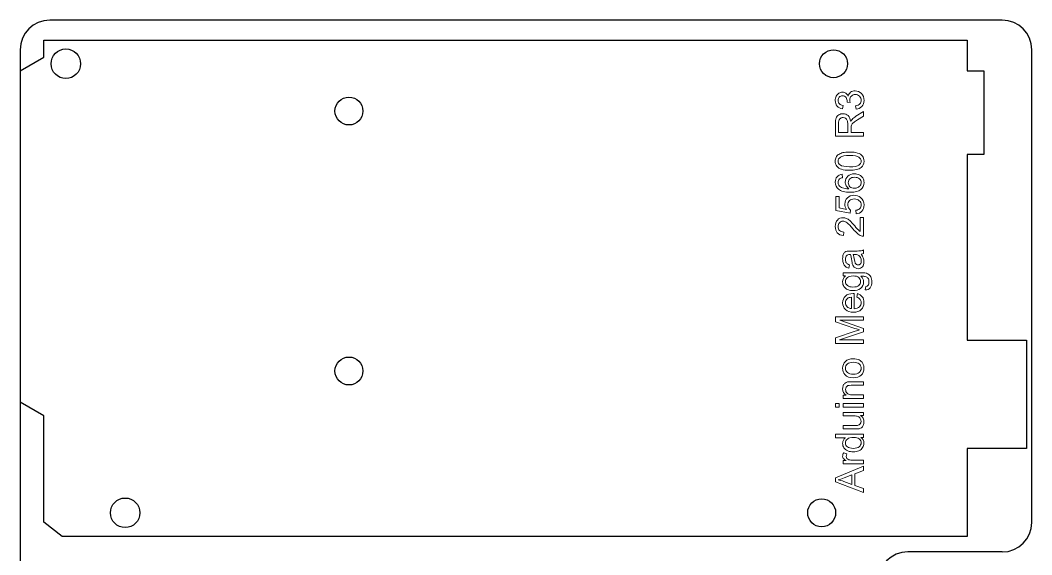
# Model space of a CAD drawing. Header units: inches. Extents: x -12.52 to -8.24, y 3.21 to 7.71.
# Drawn here: x -12.517 to -8.238, y 5.446 to 7.708 of the extents above; entities that cross this region are included whole.
import ezdxf

# ---------------------------------------------------------------- set-up
doc = ezdxf.new("R2010")
doc.units = ezdxf.units.IN
doc.header["$MEASUREMENT"] = 0
doc.layers.add('Layer 1', color=7, linetype='Continuous')

msp = doc.modelspace()

# ---------------------------------------------------------------- linework, layer by layer
at = {"color": 1}
for centre in [(-9.0763, 7.5237), (-11.1263, 7.3237), (-11.1263, 6.2237), (-9.1263, 5.6237)]:
    msp.add_circle(centre, 0.0591, dxfattribs=at)
for centre, start, end in [((-12.3918, 7.5829), 90, 180), ((-8.3625, 7.5829), 360, 90), ((-8.3625, 5.5829), 270, 0), ((-8.762, 5.3329), 90, 180)]:
    msp.add_arc(centre, 0.125, start, end, dxfattribs=at)
at = {"layer": 'Layer 1', "color": 1, "lineweight": 25}
for points in [[(-8.3625, 7.7079), (-9.0552, 7.7079), (-12.3918, 7.7079), (-12.3918, 7.7079)], [(-12.5168, 7.5829), (-12.5168, 7.5829), (-12.5168, 3.3329), (-12.5168, 3.3329)], [(-8.2375, 5.5829), (-8.2375, 5.9767), (-8.2375, 7.189), (-8.2375, 7.5829)], [(-8.3625, 5.4579), (-8.4775, 5.4579), (-8.6471, 5.4579), (-8.762, 5.4579)]]:
    msp.add_open_spline(points, degree=3, dxfattribs=at)
at = {"layer": 'Layer 1', "color": 5, "lineweight": 25}
for points in [[(-12.4169, 7.5515), (-12.4169, 7.5515), (-12.4169, 7.6237), (-12.4169, 7.6237)], [(-12.4169, 7.6237), (-12.4169, 7.6237), (-8.5103, 7.6237), (-8.5103, 7.6237)], [(-8.5103, 7.6237), (-8.5103, 7.6237), (-8.5103, 7.4937), (-8.5103, 7.4937)], [(-12.5168, 7.4932), (-12.5168, 7.4932), (-12.4169, 7.5515), (-12.4169, 7.5515)], [(-8.5103, 7.4937), (-8.5103, 7.4937), (-8.4403, 7.4937), (-8.4403, 7.4937)], [(-8.4403, 7.4937), (-8.4403, 7.4937), (-8.4403, 7.1397), (-8.4403, 7.1397)], [(-8.4403, 7.1397), (-8.4403, 7.1397), (-8.5103, 7.1397), (-8.5103, 7.1397)], [(-8.5103, 7.1397), (-8.5103, 7.1397), (-8.5103, 6.3547), (-8.5103, 6.3547)], [(-8.5103, 6.3547), (-8.5103, 6.3547), (-8.2603, 6.3547), (-8.2603, 6.3547)], [(-8.2603, 6.3547), (-8.2603, 6.3547), (-8.2603, 5.8957), (-8.2603, 5.8957)], [(-12.4169, 6.0337), (-12.4169, 6.0337), (-12.5169, 6.092), (-12.5169, 6.092)], [(-12.4169, 5.5837), (-12.4169, 5.5837), (-12.4169, 6.0337), (-12.4169, 6.0337)], [(-8.2603, 5.8957), (-8.2603, 5.8957), (-8.5103, 5.8957), (-8.5103, 5.8957)], [(-8.5103, 5.8957), (-8.5103, 5.8957), (-8.5103, 5.5237), (-8.5103, 5.5237)], [(-12.34, 5.5237), (-12.34, 5.5237), (-12.4169, 5.5837), (-12.4169, 5.5837)], [(-8.5103, 5.5237), (-8.5103, 5.5237), (-12.34, 5.5237), (-12.34, 5.5237)]]:
    msp.add_open_spline(points, degree=3, dxfattribs=at)
at = {"layer": 'Layer 1', "color": 1, "lineweight": 25}
for points in [[(-12.2614, 7.5237), (-12.2614, 7.5582), (-12.2893, 7.5862), (-12.3239, 7.5862), (-12.3239, 7.5862), (-12.3584, 7.5862), (-12.3864, 7.5582), (-12.3864, 7.5237), (-12.3864, 7.5237), (-12.3864, 7.4892), (-12.3584, 7.4612), (-12.3239, 7.4612), (-12.3239, 7.4612), (-12.2893, 7.4612), (-12.2614, 7.4892), (-12.2614, 7.5237)], [(-12.0104, 5.6237), (-12.0104, 5.6582), (-12.0384, 5.6862), (-12.0729, 5.6862), (-12.0729, 5.6862), (-12.1074, 5.6862), (-12.1354, 5.6582), (-12.1354, 5.6237), (-12.1354, 5.6237), (-12.1354, 5.5892), (-12.1074, 5.5612), (-12.0729, 5.5612), (-12.0729, 5.5612), (-12.0384, 5.5612), (-12.0104, 5.5892), (-12.0104, 5.6237)]]:
    msp.add_open_spline(points, degree=3, knots=[0, 0, 0, 0, 0.2, 0.2, 0.2, 0.2, 0.4, 0.4, 0.4, 0.4, 0.6, 0.6, 0.6, 0.6, 1, 1, 1, 1], dxfattribs=at)
at = {"layer": 'Layer 1', "color": 5, "lineweight": 18}
for points, knots in [([(-8.9807, 7.3312), (-8.9807, 7.3312), (-8.9827, 7.3457), (-8.9827, 7.3457), (-8.9827, 7.3457), (-8.9744, 7.3474), (-8.9684, 7.3503), (-8.9647, 7.3543), (-8.9647, 7.3543), (-8.9611, 7.3583), (-8.9592, 7.3632), (-8.9592, 7.369), (-8.9592, 7.369), (-8.9592, 7.3759), (-8.9616, 7.3817), (-8.9664, 7.3864), (-8.9664, 7.3864), (-8.9712, 7.3911), (-8.9771, 7.3935), (-8.9841, 7.3935), (-8.9841, 7.3935), (-8.9909, 7.3935), (-8.9964, 7.3913), (-9.0008, 7.3869), (-9.0008, 7.3869), (-9.0052, 7.3825), (-9.0073, 7.377), (-9.0073, 7.3702), (-9.0073, 7.3702), (-9.0073, 7.3675), (-9.0068, 7.364), (-9.0057, 7.3599), (-9.0057, 7.3599), (-9.0057, 7.3599), (-9.0186, 7.3616), (-9.0186, 7.3616), (-9.0186, 7.3616), (-9.0185, 7.3625), (-9.0184, 7.3633), (-9.0184, 7.3639), (-9.0184, 7.3639), (-9.0184, 7.3701), (-9.02, 7.3757), (-9.0233, 7.3807), (-9.0233, 7.3807), (-9.0265, 7.3856), (-9.0316, 7.3881), (-9.0383, 7.3881), (-9.0383, 7.3881), (-9.0437, 7.3881), (-9.0482, 7.3863), (-9.0517, 7.3827), (-9.0517, 7.3827), (-9.0552, 7.3791), (-9.057, 7.3744), (-9.057, 7.3687), (-9.057, 7.3687), (-9.057, 7.363), (-9.0552, 7.3583), (-9.0516, 7.3545), (-9.0516, 7.3545), (-9.048, 7.3507), (-9.0427, 7.3483), (-9.0355, 7.3472), (-9.0355, 7.3472), (-9.0355, 7.3472), (-9.0381, 7.3326), (-9.0381, 7.3326), (-9.0381, 7.3326), (-9.0479, 7.3344), (-9.0555, 7.3385), (-9.0609, 7.3448), (-9.0609, 7.3448), (-9.0663, 7.3511), (-9.069, 7.359), (-9.069, 7.3684), (-9.069, 7.3684), (-9.069, 7.3748), (-9.0676, 7.3808), (-9.0648, 7.3863), (-9.0648, 7.3863), (-9.062, 7.3917), (-9.0582, 7.3959), (-9.0534, 7.3988), (-9.0534, 7.3988), (-9.0486, 7.4017), (-9.0435, 7.4031), (-9.038, 7.4031), (-9.038, 7.4031), (-9.0329, 7.4031), (-9.0282, 7.4017), (-9.0239, 7.399), (-9.0239, 7.399), (-9.0197, 7.3962), (-9.0163, 7.3921), (-9.0139, 7.3867), (-9.0139, 7.3867), (-9.0122, 7.3938), (-9.0088, 7.3992), (-9.0037, 7.4031), (-9.0037, 7.4031), (-8.9986, 7.407), (-8.9922, 7.409), (-8.9845, 7.409), (-8.9845, 7.409), (-8.9741, 7.409), (-8.9652, 7.4052), (-8.958, 7.3976), (-8.958, 7.3976), (-8.9507, 7.39), (-8.9471, 7.3805), (-8.9471, 7.3689), (-8.9471, 7.3689), (-8.9471, 7.3585), (-8.9502, 7.3498), (-8.9565, 7.343), (-8.9565, 7.343), (-8.9627, 7.3361), (-8.9708, 7.3321), (-8.9807, 7.3312)], [0, 0, 0, 0, 0.032258, 0.032258, 0.032258, 0.032258, 0.064516, 0.064516, 0.064516, 0.064516, 0.096774, 0.096774, 0.096774, 0.096774, 0.129032, 0.129032, 0.129032, 0.129032, 0.16129, 0.16129, 0.16129, 0.16129, 0.193548, 0.193548, 0.193548, 0.193548, 0.225806, 0.225806, 0.225806, 0.225806, 0.258065, 0.258065, 0.258065, 0.258065, 0.290323, 0.290323, 0.290323, 0.290323, 0.322581, 0.322581, 0.322581, 0.322581, 0.354839, 0.354839, 0.354839, 0.354839, 0.387097, 0.387097, 0.387097, 0.387097, 0.419355, 0.419355, 0.419355, 0.419355, 0.451613, 0.451613, 0.451613, 0.451613, 0.483871, 0.483871, 0.483871, 0.483871, 0.516129, 0.516129, 0.516129, 0.516129, 0.548387, 0.548387, 0.548387, 0.548387, 0.580645, 0.580645, 0.580645, 0.580645, 0.612903, 0.612903, 0.612903, 0.612903, 0.645161, 0.645161, 0.645161, 0.645161, 0.677419, 0.677419, 0.677419, 0.677419, 0.709677, 0.709677, 0.709677, 0.709677, 0.741935, 0.741935, 0.741935, 0.741935, 0.774194, 0.774194, 0.774194, 0.774194, 0.806452, 0.806452, 0.806452, 0.806452, 0.83871, 0.83871, 0.83871, 0.83871, 0.870968, 0.870968, 0.870968, 0.870968, 0.903226, 0.903226, 0.903226, 0.903226, 0.935484, 0.935484, 0.935484, 0.935484, 1, 1, 1, 1]), ([(-8.9492, 7.2174), (-8.9492, 7.2174), (-9.0685, 7.2174), (-9.0685, 7.2174), (-9.0685, 7.2174), (-9.0685, 7.2174), (-9.0685, 7.2701), (-9.0685, 7.2701), (-9.0685, 7.2701), (-9.0685, 7.2806), (-9.0675, 7.2887), (-9.0653, 7.2942), (-9.0653, 7.2942), (-9.0632, 7.2997), (-9.0594, 7.3041), (-9.054, 7.3074), (-9.054, 7.3074), (-9.0486, 7.3107), (-9.0426, 7.3124), (-9.036, 7.3124), (-9.036, 7.3124), (-9.0275, 7.3124), (-9.0204, 7.3096), (-9.0146, 7.3042), (-9.0146, 7.3042), (-9.0088, 7.2987), (-9.0051, 7.2903), (-9.0035, 7.2789), (-9.0035, 7.2789), (-9.0015, 7.2831), (-8.9995, 7.2862), (-8.9976, 7.2884), (-8.9976, 7.2884), (-8.9933, 7.293), (-8.9881, 7.2973), (-8.9817, 7.3014), (-8.9817, 7.3014), (-8.9817, 7.3014), (-8.9492, 7.3221), (-8.9492, 7.3221), (-8.9492, 7.3221), (-8.9492, 7.3221), (-8.9492, 7.3023), (-8.9492, 7.3023), (-8.9492, 7.3023), (-8.9492, 7.3023), (-8.9741, 7.2866), (-8.9741, 7.2866), (-8.9741, 7.2866), (-8.9812, 7.282), (-8.9867, 7.2782), (-8.9905, 7.2753), (-8.9905, 7.2753), (-8.9943, 7.2723), (-8.997, 7.2696), (-8.9985, 7.2673), (-8.9985, 7.2673), (-9, 7.2649), (-9.0011, 7.2625), (-9.0016, 7.2601), (-9.0016, 7.2601), (-9.002, 7.2583), (-9.0022, 7.2554), (-9.0022, 7.2513), (-9.0022, 7.2513), (-9.0022, 7.2513), (-9.0022, 7.2331), (-9.0022, 7.2331), (-9.0022, 7.2331), (-9.0022, 7.2331), (-8.9492, 7.2331), (-8.9492, 7.2331), (-8.9492, 7.2331), (-8.9492, 7.2331), (-8.9492, 7.2174), (-8.9492, 7.2174)], [0, 0, 0, 0, 0.05, 0.05, 0.05, 0.05, 0.1, 0.1, 0.1, 0.1, 0.15, 0.15, 0.15, 0.15, 0.2, 0.2, 0.2, 0.2, 0.25, 0.25, 0.25, 0.25, 0.3, 0.3, 0.3, 0.3, 0.35, 0.35, 0.35, 0.35, 0.4, 0.4, 0.4, 0.4, 0.45, 0.45, 0.45, 0.45, 0.5, 0.5, 0.5, 0.5, 0.55, 0.55, 0.55, 0.55, 0.6, 0.6, 0.6, 0.6, 0.65, 0.65, 0.65, 0.65, 0.7, 0.7, 0.7, 0.7, 0.75, 0.75, 0.75, 0.75, 0.8, 0.8, 0.8, 0.8, 0.85, 0.85, 0.85, 0.85, 0.9, 0.9, 0.9, 0.9, 1, 1, 1, 1]), ([(-9.0159, 7.2331), (-9.0159, 7.2331), (-9.0159, 7.2669), (-9.0159, 7.2669), (-9.0159, 7.2669), (-9.0159, 7.2741), (-9.0166, 7.2797), (-9.0181, 7.2838), (-9.0181, 7.2838), (-9.0196, 7.2878), (-9.022, 7.2909), (-9.0253, 7.293), (-9.0253, 7.293), (-9.0286, 7.2951), (-9.0321, 7.2962), (-9.036, 7.2962), (-9.036, 7.2962), (-9.0416, 7.2962), (-9.0463, 7.2941), (-9.0499, 7.29), (-9.0499, 7.29), (-9.0535, 7.286), (-9.0554, 7.2795), (-9.0554, 7.2707), (-9.0554, 7.2707), (-9.0554, 7.2707), (-9.0554, 7.2331), (-9.0554, 7.2331), (-9.0554, 7.2331), (-9.0554, 7.2331), (-9.0159, 7.2331), (-9.0159, 7.2331)], [0, 0, 0, 0, 0.111111, 0.111111, 0.111111, 0.111111, 0.222222, 0.222222, 0.222222, 0.222222, 0.333333, 0.333333, 0.333333, 0.333333, 0.444444, 0.444444, 0.444444, 0.444444, 0.555556, 0.555556, 0.555556, 0.555556, 0.666667, 0.666667, 0.666667, 0.666667, 0.777778, 0.777778, 0.777778, 0.777778, 1, 1, 1, 1]), ([(-9.0081, 7.0728), (-9.0222, 7.0728), (-9.0335, 7.0743), (-9.0421, 7.0772), (-9.0421, 7.0772), (-9.0507, 7.0801), (-9.0574, 7.0843), (-9.062, 7.0901), (-9.062, 7.0901), (-9.0667, 7.0957), (-9.069, 7.1029), (-9.069, 7.1116), (-9.069, 7.1116), (-9.069, 7.1179), (-9.0677, 7.1235), (-9.0652, 7.1283), (-9.0652, 7.1283), (-9.0626, 7.1331), (-9.0589, 7.1371), (-9.054, 7.1402), (-9.054, 7.1402), (-9.0492, 7.1434), (-9.0432, 7.1458), (-9.0363, 7.1476), (-9.0363, 7.1476), (-9.0293, 7.1494), (-9.0199, 7.1503), (-9.0081, 7.1503), (-9.0081, 7.1503), (-8.9941, 7.1503), (-8.9828, 7.1489), (-8.9742, 7.146), (-8.9742, 7.146), (-8.9656, 7.1431), (-8.9589, 7.1389), (-8.9542, 7.1332), (-8.9542, 7.1332), (-8.9495, 7.1275), (-8.9472, 7.1203), (-8.9472, 7.1116), (-8.9472, 7.1116), (-8.9472, 7.1001), (-8.9513, 7.0911), (-8.9596, 7.0846), (-8.9596, 7.0846), (-8.9695, 7.0767), (-8.9857, 7.0728), (-9.0081, 7.0728)], [0, 0, 0, 0, 0.076923, 0.076923, 0.076923, 0.076923, 0.153846, 0.153846, 0.153846, 0.153846, 0.230769, 0.230769, 0.230769, 0.230769, 0.307692, 0.307692, 0.307692, 0.307692, 0.384615, 0.384615, 0.384615, 0.384615, 0.461538, 0.461538, 0.461538, 0.461538, 0.538462, 0.538462, 0.538462, 0.538462, 0.615385, 0.615385, 0.615385, 0.615385, 0.692308, 0.692308, 0.692308, 0.692308, 0.769231, 0.769231, 0.769231, 0.769231, 0.846154, 0.846154, 0.846154, 0.846154, 1, 1, 1, 1]), ([(-9.0081, 7.0878), (-8.9885, 7.0878), (-8.9754, 7.0901), (-8.969, 7.0947), (-8.969, 7.0947), (-8.9625, 7.0992), (-8.9592, 7.1049), (-8.9592, 7.1116), (-8.9592, 7.1116), (-8.9592, 7.1183), (-8.9625, 7.1239), (-8.969, 7.1285), (-8.969, 7.1285), (-8.9755, 7.133), (-8.9885, 7.1353), (-9.0081, 7.1353), (-9.0081, 7.1353), (-9.0277, 7.1353), (-9.0408, 7.133), (-9.0472, 7.1285), (-9.0472, 7.1285), (-9.0537, 7.1239), (-9.0569, 7.1182), (-9.0569, 7.1114), (-9.0569, 7.1114), (-9.0569, 7.1047), (-9.0541, 7.0994), (-9.0484, 7.0954), (-9.0484, 7.0954), (-9.0411, 7.0903), (-9.0277, 7.0878), (-9.0081, 7.0878)], [0, 0, 0, 0, 0.111111, 0.111111, 0.111111, 0.111111, 0.222222, 0.222222, 0.222222, 0.222222, 0.333333, 0.333333, 0.333333, 0.333333, 0.444444, 0.444444, 0.444444, 0.444444, 0.555556, 0.555556, 0.555556, 0.555556, 0.666667, 0.666667, 0.666667, 0.666667, 0.777778, 0.777778, 0.777778, 0.777778, 1, 1, 1, 1]), ([(-9.0393, 7.0562), (-9.0393, 7.0562), (-9.0382, 7.0417), (-9.0382, 7.0417), (-9.0382, 7.0417), (-9.0439, 7.0404), (-9.0481, 7.0386), (-9.0507, 7.0362), (-9.0507, 7.0362), (-9.0549, 7.0323), (-9.057, 7.0274), (-9.057, 7.0216), (-9.057, 7.0216), (-9.057, 7.017), (-9.0557, 7.0129), (-9.0531, 7.0094), (-9.0531, 7.0094), (-9.0497, 7.0048), (-9.0448, 7.0012), (-9.0383, 6.9985), (-9.0383, 6.9985), (-9.0319, 6.9959), (-9.0227, 6.9945), (-9.0108, 6.9944), (-9.0108, 6.9944), (-9.0161, 6.9979), (-9.0201, 7.0022), (-9.0227, 7.0073), (-9.0227, 7.0073), (-9.0253, 7.0124), (-9.0266, 7.0177), (-9.0266, 7.0232), (-9.0266, 7.0232), (-9.0266, 7.033), (-9.023, 7.0412), (-9.0158, 7.0481), (-9.0158, 7.0481), (-9.0087, 7.0549), (-8.9994, 7.0583), (-8.988, 7.0583), (-8.988, 7.0583), (-8.9805, 7.0583), (-8.9735, 7.0567), (-8.9671, 7.0535), (-8.9671, 7.0535), (-8.9607, 7.0503), (-8.9558, 7.0459), (-8.9523, 7.0403), (-8.9523, 7.0403), (-8.9489, 7.0346), (-8.9472, 7.0283), (-8.9472, 7.0211), (-8.9472, 7.0211), (-8.9472, 7.009), (-8.9517, 6.9991), (-8.9607, 6.9914), (-8.9607, 6.9914), (-8.9697, 6.9837), (-8.9844, 6.9799), (-9.0051, 6.9799), (-9.0051, 6.9799), (-9.0281, 6.9799), (-9.0449, 6.9841), (-9.0553, 6.9926), (-9.0553, 6.9926), (-9.0645, 7), (-9.069, 7.01), (-9.069, 7.0225), (-9.069, 7.0225), (-9.069, 7.0319), (-9.0664, 7.0395), (-9.0611, 7.0455), (-9.0611, 7.0455), (-9.0559, 7.0514), (-9.0486, 7.055), (-9.0393, 7.0562)], [0, 0, 0, 0, 0.05, 0.05, 0.05, 0.05, 0.1, 0.1, 0.1, 0.1, 0.15, 0.15, 0.15, 0.15, 0.2, 0.2, 0.2, 0.2, 0.25, 0.25, 0.25, 0.25, 0.3, 0.3, 0.3, 0.3, 0.35, 0.35, 0.35, 0.35, 0.4, 0.4, 0.4, 0.4, 0.45, 0.45, 0.45, 0.45, 0.5, 0.5, 0.5, 0.5, 0.55, 0.55, 0.55, 0.55, 0.6, 0.6, 0.6, 0.6, 0.65, 0.65, 0.65, 0.65, 0.7, 0.7, 0.7, 0.7, 0.75, 0.75, 0.75, 0.75, 0.8, 0.8, 0.8, 0.8, 0.85, 0.85, 0.85, 0.85, 0.9, 0.9, 0.9, 0.9, 1, 1, 1, 1]), ([(-8.9879, 6.9967), (-8.9828, 6.9967), (-8.978, 6.9977), (-8.9734, 6.9999), (-8.9734, 6.9999), (-8.9688, 7.002), (-8.9653, 7.005), (-8.9629, 7.0088), (-8.9629, 7.0088), (-8.9604, 7.0126), (-8.9592, 7.0167), (-8.9592, 7.0209), (-8.9592, 7.0209), (-8.9592, 7.027), (-8.9617, 7.0323), (-8.9667, 7.0368), (-8.9667, 7.0368), (-8.9717, 7.0412), (-8.9785, 7.0434), (-8.9871, 7.0434), (-8.9871, 7.0434), (-8.9953, 7.0434), (-9.0018, 7.0412), (-9.0066, 7.0369), (-9.0066, 7.0369), (-9.0113, 7.0325), (-9.0137, 7.027), (-9.0137, 7.0203), (-9.0137, 7.0203), (-9.0137, 7.0137), (-9.0113, 7.0081), (-9.0066, 7.0035), (-9.0066, 7.0035), (-9.0018, 6.9989), (-8.9956, 6.9967), (-8.9879, 6.9967)], [0, 0, 0, 0, 0.1, 0.1, 0.1, 0.1, 0.2, 0.2, 0.2, 0.2, 0.3, 0.3, 0.3, 0.3, 0.4, 0.4, 0.4, 0.4, 0.5, 0.5, 0.5, 0.5, 0.6, 0.6, 0.6, 0.6, 0.7, 0.7, 0.7, 0.7, 0.8, 0.8, 0.8, 0.8, 1, 1, 1, 1]), ([(-8.9805, 6.8882), (-8.9805, 6.8882), (-8.9818, 6.9036), (-8.9818, 6.9036), (-8.9818, 6.9036), (-8.9743, 6.9047), (-8.9687, 6.9073), (-8.9649, 6.9115), (-8.9649, 6.9115), (-8.9611, 6.9156), (-8.9592, 6.9206), (-8.9592, 6.9264), (-8.9592, 6.9264), (-8.9592, 6.9334), (-8.9619, 6.9394), (-8.9672, 6.9442), (-8.9672, 6.9442), (-8.9725, 6.9491), (-8.9796, 6.9515), (-8.9884, 6.9515), (-8.9884, 6.9515), (-8.9967, 6.9515), (-9.0033, 6.9492), (-9.0081, 6.9445), (-9.0081, 6.9445), (-9.013, 6.9398), (-9.0154, 6.9337), (-9.0154, 6.9261), (-9.0154, 6.9261), (-9.0154, 6.9215), (-9.0143, 6.9172), (-9.0122, 6.9134), (-9.0122, 6.9134), (-9.01, 6.9096), (-9.0073, 6.9067), (-9.0038, 6.9045), (-9.0038, 6.9045), (-9.0038, 6.9045), (-9.0056, 6.8908), (-9.0056, 6.8908), (-9.0056, 6.8908), (-9.0056, 6.8908), (-9.0669, 6.9023), (-9.0669, 6.9023), (-9.0669, 6.9023), (-9.0669, 6.9023), (-9.0669, 6.9614), (-9.0669, 6.9614), (-9.0669, 6.9614), (-9.0669, 6.9614), (-9.0529, 6.9614), (-9.0529, 6.9614), (-9.0529, 6.9614), (-9.0529, 6.9614), (-9.0529, 6.914), (-9.0529, 6.914), (-9.0529, 6.914), (-9.0529, 6.914), (-9.0208, 6.9076), (-9.0208, 6.9076), (-9.0208, 6.9076), (-9.0258, 6.9147), (-9.0283, 6.9222), (-9.0283, 6.9301), (-9.0283, 6.9301), (-9.0283, 6.9404), (-9.0247, 6.9492), (-9.0175, 6.9563), (-9.0175, 6.9563), (-9.0103, 6.9634), (-9.001, 6.967), (-8.9897, 6.967), (-8.9897, 6.967), (-8.9789, 6.967), (-8.9696, 6.9639), (-8.9617, 6.9576), (-8.9617, 6.9576), (-8.952, 6.95), (-8.9472, 6.9396), (-8.9472, 6.9264), (-8.9472, 6.9264), (-8.9472, 6.9156), (-8.9502, 6.9068), (-8.9563, 6.8999), (-8.9563, 6.8999), (-8.9624, 6.8931), (-8.9704, 6.8892), (-8.9805, 6.8882)], [0, 0, 0, 0, 0.043478, 0.043478, 0.043478, 0.043478, 0.086957, 0.086957, 0.086957, 0.086957, 0.130435, 0.130435, 0.130435, 0.130435, 0.173913, 0.173913, 0.173913, 0.173913, 0.217391, 0.217391, 0.217391, 0.217391, 0.26087, 0.26087, 0.26087, 0.26087, 0.304348, 0.304348, 0.304348, 0.304348, 0.347826, 0.347826, 0.347826, 0.347826, 0.391304, 0.391304, 0.391304, 0.391304, 0.434783, 0.434783, 0.434783, 0.434783, 0.478261, 0.478261, 0.478261, 0.478261, 0.521739, 0.521739, 0.521739, 0.521739, 0.565217, 0.565217, 0.565217, 0.565217, 0.608696, 0.608696, 0.608696, 0.608696, 0.652174, 0.652174, 0.652174, 0.652174, 0.695652, 0.695652, 0.695652, 0.695652, 0.73913, 0.73913, 0.73913, 0.73913, 0.782609, 0.782609, 0.782609, 0.782609, 0.826087, 0.826087, 0.826087, 0.826087, 0.869565, 0.869565, 0.869565, 0.869565, 0.913043, 0.913043, 0.913043, 0.913043, 1, 1, 1, 1]), ([(-8.9633, 6.8726), (-8.9633, 6.8726), (-8.9492, 6.8726), (-8.9492, 6.8726), (-8.9492, 6.8726), (-8.9492, 6.8726), (-8.9492, 6.7941), (-8.9492, 6.7941), (-8.9492, 6.7941), (-8.9528, 6.794), (-8.9561, 6.7945), (-8.9594, 6.7958), (-8.9594, 6.7958), (-8.9648, 6.7978), (-8.9701, 6.801), (-8.9753, 6.8054), (-8.9753, 6.8054), (-8.9805, 6.8098), (-8.9865, 6.8161), (-8.9933, 6.8245), (-8.9933, 6.8245), (-9.004, 6.8374), (-9.0124, 6.8461), (-9.0186, 6.8506), (-9.0186, 6.8506), (-9.0248, 6.8552), (-9.0307, 6.8574), (-9.0362, 6.8574), (-9.0362, 6.8574), (-9.042, 6.8574), (-9.0469, 6.8554), (-9.0509, 6.8512), (-9.0509, 6.8512), (-9.0549, 6.8471), (-9.0569, 6.8417), (-9.0569, 6.8351), (-9.0569, 6.8351), (-9.0569, 6.8281), (-9.0548, 6.8224), (-9.0506, 6.8182), (-9.0506, 6.8182), (-9.0463, 6.814), (-9.0405, 6.8119), (-9.033, 6.8118), (-9.033, 6.8118), (-9.033, 6.8118), (-9.0345, 6.7968), (-9.0345, 6.7968), (-9.0345, 6.7968), (-9.0458, 6.7979), (-9.0543, 6.8017), (-9.0602, 6.8084), (-9.0602, 6.8084), (-9.0661, 6.8151), (-9.069, 6.8241), (-9.069, 6.8354), (-9.069, 6.8354), (-9.069, 6.8468), (-9.0659, 6.8558), (-9.0595, 6.8625), (-9.0595, 6.8625), (-9.0532, 6.8691), (-9.0453, 6.8724), (-9.0359, 6.8724), (-9.0359, 6.8724), (-9.0311, 6.8724), (-9.0264, 6.8715), (-9.0218, 6.8695), (-9.0218, 6.8695), (-9.0172, 6.8676), (-9.0124, 6.8643), (-9.0073, 6.8598), (-9.0073, 6.8598), (-9.0022, 6.8553), (-8.9952, 6.8478), (-8.9863, 6.8373), (-8.9863, 6.8373), (-8.9789, 6.8286), (-8.9739, 6.823), (-8.9712, 6.8205), (-8.9712, 6.8205), (-8.9686, 6.818), (-8.966, 6.816), (-8.9633, 6.8143), (-8.9633, 6.8143), (-8.9633, 6.8143), (-8.9633, 6.8726), (-8.9633, 6.8726)], [0, 0, 0, 0, 0.043478, 0.043478, 0.043478, 0.043478, 0.086957, 0.086957, 0.086957, 0.086957, 0.130435, 0.130435, 0.130435, 0.130435, 0.173913, 0.173913, 0.173913, 0.173913, 0.217391, 0.217391, 0.217391, 0.217391, 0.26087, 0.26087, 0.26087, 0.26087, 0.304348, 0.304348, 0.304348, 0.304348, 0.347826, 0.347826, 0.347826, 0.347826, 0.391304, 0.391304, 0.391304, 0.391304, 0.434783, 0.434783, 0.434783, 0.434783, 0.478261, 0.478261, 0.478261, 0.478261, 0.521739, 0.521739, 0.521739, 0.521739, 0.565217, 0.565217, 0.565217, 0.565217, 0.608696, 0.608696, 0.608696, 0.608696, 0.652174, 0.652174, 0.652174, 0.652174, 0.695652, 0.695652, 0.695652, 0.695652, 0.73913, 0.73913, 0.73913, 0.73913, 0.782609, 0.782609, 0.782609, 0.782609, 0.826087, 0.826087, 0.826087, 0.826087, 0.869565, 0.869565, 0.869565, 0.869565, 0.913043, 0.913043, 0.913043, 0.913043, 1, 1, 1, 1]), ([(-8.9599, 6.7177), (-8.9553, 6.7123), (-8.952, 6.7071), (-8.9501, 6.7021), (-8.9501, 6.7021), (-8.9482, 6.6971), (-8.9473, 6.6918), (-8.9473, 6.6861), (-8.9473, 6.6861), (-8.9473, 6.6766), (-8.9496, 6.6693), (-8.9542, 6.6643), (-8.9542, 6.6643), (-8.9589, 6.6592), (-8.9648, 6.6566), (-8.972, 6.6566), (-8.972, 6.6566), (-8.9762, 6.6566), (-8.9801, 6.6576), (-8.9836, 6.6595), (-8.9836, 6.6595), (-8.9871, 6.6614), (-8.9899, 6.6639), (-8.992, 6.6671), (-8.992, 6.6671), (-8.9941, 6.6702), (-8.9958, 6.6737), (-8.9968, 6.6775), (-8.9968, 6.6775), (-8.9976, 6.6804), (-8.9983, 6.6847), (-8.999, 6.6905), (-8.999, 6.6905), (-9.0004, 6.7023), (-9.0021, 6.711), (-9.0041, 6.7165), (-9.0041, 6.7165), (-9.0061, 6.7166), (-9.0074, 6.7166), (-9.0079, 6.7166), (-9.0079, 6.7166), (-9.0139, 6.7166), (-9.0181, 6.7152), (-9.0205, 6.7125), (-9.0205, 6.7125), (-9.0238, 6.7087), (-9.0255, 6.7032), (-9.0255, 6.6959), (-9.0255, 6.6959), (-9.0255, 6.689), (-9.0243, 6.6839), (-9.0219, 6.6807), (-9.0219, 6.6807), (-9.0195, 6.6774), (-9.0152, 6.675), (-9.0091, 6.6734), (-9.0091, 6.6734), (-9.0091, 6.6734), (-9.011, 6.6591), (-9.011, 6.6591), (-9.011, 6.6591), (-9.0171, 6.6604), (-9.0221, 6.6626), (-9.0259, 6.6656), (-9.0259, 6.6656), (-9.0296, 6.6685), (-9.0325, 6.6728), (-9.0346, 6.6784), (-9.0346, 6.6784), (-9.0366, 6.6841), (-9.0376, 6.6906), (-9.0376, 6.698), (-9.0376, 6.698), (-9.0376, 6.7053), (-9.0367, 6.7113), (-9.035, 6.7159), (-9.035, 6.7159), (-9.0333, 6.7205), (-9.0311, 6.7238), (-9.0285, 6.726), (-9.0285, 6.726), (-9.0258, 6.7282), (-9.0225, 6.7297), (-9.0185, 6.7305), (-9.0185, 6.7305), (-9.016, 6.731), (-9.0115, 6.7313), (-9.005, 6.7313), (-9.005, 6.7313), (-9.005, 6.7313), (-8.9854, 6.7313), (-8.9854, 6.7313), (-8.9854, 6.7313), (-8.9718, 6.7313), (-8.9632, 6.7316), (-8.9596, 6.7322), (-8.9596, 6.7322), (-8.956, 6.7328), (-8.9525, 6.7341), (-8.9492, 6.7359), (-8.9492, 6.7359), (-8.9492, 6.7359), (-8.9492, 6.7206), (-8.9492, 6.7206), (-8.9492, 6.7206), (-8.9523, 6.7191), (-8.9558, 6.7182), (-8.9599, 6.7177)], [0, 0, 0, 0, 0.035714, 0.035714, 0.035714, 0.035714, 0.071429, 0.071429, 0.071429, 0.071429, 0.107143, 0.107143, 0.107143, 0.107143, 0.142857, 0.142857, 0.142857, 0.142857, 0.178571, 0.178571, 0.178571, 0.178571, 0.214286, 0.214286, 0.214286, 0.214286, 0.25, 0.25, 0.25, 0.25, 0.285714, 0.285714, 0.285714, 0.285714, 0.321429, 0.321429, 0.321429, 0.321429, 0.357143, 0.357143, 0.357143, 0.357143, 0.392857, 0.392857, 0.392857, 0.392857, 0.428571, 0.428571, 0.428571, 0.428571, 0.464286, 0.464286, 0.464286, 0.464286, 0.5, 0.5, 0.5, 0.5, 0.535714, 0.535714, 0.535714, 0.535714, 0.571429, 0.571429, 0.571429, 0.571429, 0.607143, 0.607143, 0.607143, 0.607143, 0.642857, 0.642857, 0.642857, 0.642857, 0.678571, 0.678571, 0.678571, 0.678571, 0.714286, 0.714286, 0.714286, 0.714286, 0.75, 0.75, 0.75, 0.75, 0.785714, 0.785714, 0.785714, 0.785714, 0.821429, 0.821429, 0.821429, 0.821429, 0.857143, 0.857143, 0.857143, 0.857143, 0.892857, 0.892857, 0.892857, 0.892857, 0.928571, 0.928571, 0.928571, 0.928571, 1, 1, 1, 1]), ([(-8.9926, 6.7165), (-8.9904, 6.7112), (-8.9886, 6.7033), (-8.9871, 6.6927), (-8.9871, 6.6927), (-8.9862, 6.6867), (-8.9852, 6.6825), (-8.9841, 6.68), (-8.9841, 6.68), (-8.9831, 6.6775), (-8.9815, 6.6756), (-8.9794, 6.6742), (-8.9794, 6.6742), (-8.9773, 6.6729), (-8.975, 6.6722), (-8.9724, 6.6722), (-8.9724, 6.6722), (-8.9685, 6.6722), (-8.9653, 6.6737), (-8.9627, 6.6766), (-8.9627, 6.6766), (-8.9601, 6.6796), (-8.9587, 6.6839), (-8.9587, 6.6895), (-8.9587, 6.6895), (-8.9587, 6.6951), (-8.96, 6.7001), (-8.9625, 6.7045), (-8.9625, 6.7045), (-8.9649, 6.7089), (-8.9683, 6.7121), (-8.9726, 6.7142), (-8.9726, 6.7142), (-8.9759, 6.7157), (-8.9808, 6.7165), (-8.9872, 6.7165), (-8.9872, 6.7165), (-8.9872, 6.7165), (-8.9926, 6.7165), (-8.9926, 6.7165)], [0, 0, 0, 0, 0.090909, 0.090909, 0.090909, 0.090909, 0.181818, 0.181818, 0.181818, 0.181818, 0.272727, 0.272727, 0.272727, 0.272727, 0.363636, 0.363636, 0.363636, 0.363636, 0.454545, 0.454545, 0.454545, 0.454545, 0.545455, 0.545455, 0.545455, 0.545455, 0.636364, 0.636364, 0.636364, 0.636364, 0.727273, 0.727273, 0.727273, 0.727273, 0.818182, 0.818182, 0.818182, 0.818182, 1, 1, 1, 1]), ([(-8.9421, 6.5666), (-8.9421, 6.5666), (-8.94, 6.5808), (-8.94, 6.5808), (-8.94, 6.5808), (-8.9356, 6.5814), (-8.9324, 6.583), (-8.9304, 6.5857), (-8.9304, 6.5857), (-8.9276, 6.5894), (-8.9263, 6.5943), (-8.9263, 6.6006), (-8.9263, 6.6006), (-8.9263, 6.6073), (-8.9276, 6.6125), (-8.9304, 6.6162), (-8.9304, 6.6162), (-8.9331, 6.6199), (-8.9369, 6.6224), (-8.9417, 6.6237), (-8.9417, 6.6237), (-8.9447, 6.6244), (-8.951, 6.6248), (-8.9605, 6.6247), (-8.9605, 6.6247), (-8.953, 6.6183), (-8.9492, 6.6104), (-8.9492, 6.6009), (-8.9492, 6.6009), (-8.9492, 6.5891), (-8.9535, 6.5799), (-8.9621, 6.5734), (-8.9621, 6.5734), (-8.9707, 6.5669), (-8.981, 6.5637), (-8.9929, 6.5637), (-8.9929, 6.5637), (-9.0012, 6.5637), (-9.0088, 6.5652), (-9.0158, 6.5681), (-9.0158, 6.5681), (-9.0227, 6.5711), (-9.0281, 6.5754), (-9.0319, 6.5811), (-9.0319, 6.5811), (-9.0357, 6.5867), (-9.0376, 6.5934), (-9.0376, 6.601), (-9.0376, 6.601), (-9.0376, 6.6111), (-9.0335, 6.6195), (-9.0252, 6.6261), (-9.0252, 6.6261), (-9.0252, 6.6261), (-9.0357, 6.6261), (-9.0357, 6.6261), (-9.0357, 6.6261), (-9.0357, 6.6261), (-9.0357, 6.6395), (-9.0357, 6.6395), (-9.0357, 6.6395), (-9.0357, 6.6395), (-8.961, 6.6395), (-8.961, 6.6395), (-8.961, 6.6395), (-8.9475, 6.6395), (-8.938, 6.6382), (-8.9324, 6.6355), (-8.9324, 6.6355), (-8.9267, 6.6327), (-8.9223, 6.6284), (-8.919, 6.6225), (-8.919, 6.6225), (-8.9158, 6.6166), (-8.9142, 6.6093), (-8.9142, 6.6006), (-8.9142, 6.6006), (-8.9142, 6.5904), (-8.9165, 6.5821), (-8.9211, 6.5758), (-8.9211, 6.5758), (-8.9258, 6.5694), (-8.9327, 6.5664), (-8.9421, 6.5666)], [0, 0, 0, 0, 0.045455, 0.045455, 0.045455, 0.045455, 0.090909, 0.090909, 0.090909, 0.090909, 0.136364, 0.136364, 0.136364, 0.136364, 0.181818, 0.181818, 0.181818, 0.181818, 0.227273, 0.227273, 0.227273, 0.227273, 0.272727, 0.272727, 0.272727, 0.272727, 0.318182, 0.318182, 0.318182, 0.318182, 0.363636, 0.363636, 0.363636, 0.363636, 0.409091, 0.409091, 0.409091, 0.409091, 0.454545, 0.454545, 0.454545, 0.454545, 0.5, 0.5, 0.5, 0.5, 0.545455, 0.545455, 0.545455, 0.545455, 0.590909, 0.590909, 0.590909, 0.590909, 0.636364, 0.636364, 0.636364, 0.636364, 0.681818, 0.681818, 0.681818, 0.681818, 0.727273, 0.727273, 0.727273, 0.727273, 0.772727, 0.772727, 0.772727, 0.772727, 0.818182, 0.818182, 0.818182, 0.818182, 0.863636, 0.863636, 0.863636, 0.863636, 0.909091, 0.909091, 0.909091, 0.909091, 1, 1, 1, 1]), ([(-8.994, 6.5787), (-8.9827, 6.5787), (-8.9744, 6.5809), (-8.9692, 6.5854), (-8.9692, 6.5854), (-8.964, 6.5899), (-8.9614, 6.5955), (-8.9614, 6.6023), (-8.9614, 6.6023), (-8.9614, 6.609), (-8.964, 6.6146), (-8.9691, 6.6191), (-8.9691, 6.6191), (-8.9743, 6.6237), (-8.9824, 6.6259), (-8.9935, 6.6259), (-8.9935, 6.6259), (-9.0041, 6.6259), (-9.0121, 6.6236), (-9.0174, 6.6189), (-9.0174, 6.6189), (-9.0228, 6.6142), (-9.0255, 6.6086), (-9.0255, 6.602), (-9.0255, 6.602), (-9.0255, 6.5955), (-9.0228, 6.59), (-9.0175, 6.5855), (-9.0175, 6.5855), (-9.0123, 6.581), (-9.0044, 6.5787), (-8.994, 6.5787)], [0, 0, 0, 0, 0.111111, 0.111111, 0.111111, 0.111111, 0.222222, 0.222222, 0.222222, 0.222222, 0.333333, 0.333333, 0.333333, 0.333333, 0.444444, 0.444444, 0.444444, 0.444444, 0.555556, 0.555556, 0.555556, 0.555556, 0.666667, 0.666667, 0.666667, 0.666667, 0.777778, 0.777778, 0.777778, 0.777778, 1, 1, 1, 1]), ([(-8.9771, 6.5359), (-8.9771, 6.5359), (-8.9752, 6.551), (-8.9752, 6.551), (-8.9752, 6.551), (-8.9663, 6.5486), (-8.9595, 6.5442), (-8.9546, 6.5378), (-8.9546, 6.5378), (-8.9497, 6.5313), (-8.9473, 6.5231), (-8.9473, 6.5131), (-8.9473, 6.5131), (-8.9473, 6.5005), (-8.9512, 6.4906), (-8.959, 6.4832), (-8.959, 6.4832), (-8.9667, 6.4758), (-8.9777, 6.4721), (-8.9917, 6.4721), (-8.9917, 6.4721), (-9.0062, 6.4721), (-9.0175, 6.4759), (-9.0256, 6.4833), (-9.0256, 6.4833), (-9.0336, 6.4908), (-9.0376, 6.5004), (-9.0376, 6.5123), (-9.0376, 6.5123), (-9.0376, 6.5238), (-9.0337, 6.5332), (-9.0258, 6.5405), (-9.0258, 6.5405), (-9.0179, 6.5478), (-9.0069, 6.5515), (-8.9926, 6.5515), (-8.9926, 6.5515), (-8.9917, 6.5515), (-8.9904, 6.5514), (-8.9887, 6.5514), (-8.9887, 6.5514), (-8.9887, 6.5514), (-8.9887, 6.4872), (-8.9887, 6.4872), (-8.9887, 6.4872), (-8.9792, 6.4877), (-8.9719, 6.4904), (-8.9669, 6.4952), (-8.9669, 6.4952), (-8.9618, 6.5), (-8.9593, 6.506), (-8.9593, 6.5132), (-8.9593, 6.5132), (-8.9593, 6.5186), (-8.9607, 6.5231), (-8.9636, 6.5269), (-8.9636, 6.5269), (-8.9664, 6.5307), (-8.9709, 6.5337), (-8.9771, 6.5359)], [0, 0, 0, 0, 0.0625, 0.0625, 0.0625, 0.0625, 0.125, 0.125, 0.125, 0.125, 0.1875, 0.1875, 0.1875, 0.1875, 0.25, 0.25, 0.25, 0.25, 0.3125, 0.3125, 0.3125, 0.3125, 0.375, 0.375, 0.375, 0.375, 0.4375, 0.4375, 0.4375, 0.4375, 0.5, 0.5, 0.5, 0.5, 0.5625, 0.5625, 0.5625, 0.5625, 0.625, 0.625, 0.625, 0.625, 0.6875, 0.6875, 0.6875, 0.6875, 0.75, 0.75, 0.75, 0.75, 0.8125, 0.8125, 0.8125, 0.8125, 0.875, 0.875, 0.875, 0.875, 1, 1, 1, 1]), ([(-9.0007, 6.488), (-9.0007, 6.488), (-9.0007, 6.5361), (-9.0007, 6.5361), (-9.0007, 6.5361), (-9.008, 6.5354), (-9.0135, 6.5336), (-9.0171, 6.5306), (-9.0171, 6.5306), (-9.0227, 6.5259), (-9.0256, 6.5199), (-9.0256, 6.5125), (-9.0256, 6.5125), (-9.0256, 6.5058), (-9.0233, 6.5001), (-9.0188, 6.4956), (-9.0188, 6.4956), (-9.0143, 6.491), (-9.0083, 6.4885), (-9.0007, 6.488)], [0, 0, 0, 0, 0.166667, 0.166667, 0.166667, 0.166667, 0.333333, 0.333333, 0.333333, 0.333333, 0.5, 0.5, 0.5, 0.5, 0.666667, 0.666667, 0.666667, 0.666667, 1, 1, 1, 1]), ([(-8.9492, 6.3401), (-8.9492, 6.3401), (-9.0685, 6.3401), (-9.0685, 6.3401), (-9.0685, 6.3401), (-9.0685, 6.3401), (-9.0685, 6.3638), (-9.0685, 6.3638), (-9.0685, 6.3638), (-9.0685, 6.3638), (-8.9841, 6.3919), (-8.9841, 6.3919), (-8.9841, 6.3919), (-8.9762, 6.3945), (-8.9703, 6.3964), (-8.9664, 6.3976), (-8.9664, 6.3976), (-8.9707, 6.3989), (-8.9771, 6.401), (-8.9855, 6.4039), (-8.9855, 6.4039), (-8.9855, 6.4039), (-9.0685, 6.4323), (-9.0685, 6.4323), (-9.0685, 6.4323), (-9.0685, 6.4323), (-9.0685, 6.4535), (-9.0685, 6.4535), (-9.0685, 6.4535), (-9.0685, 6.4535), (-8.9492, 6.4535), (-8.9492, 6.4535), (-8.9492, 6.4535), (-8.9492, 6.4535), (-8.9492, 6.4383), (-8.9492, 6.4383), (-8.9492, 6.4383), (-8.9492, 6.4383), (-9.0491, 6.4383), (-9.0491, 6.4383), (-9.0491, 6.4383), (-9.0491, 6.4383), (-8.9492, 6.4038), (-8.9492, 6.4038), (-8.9492, 6.4038), (-8.9492, 6.4038), (-8.9492, 6.3896), (-8.9492, 6.3896), (-8.9492, 6.3896), (-8.9492, 6.3896), (-9.0508, 6.3553), (-9.0508, 6.3553), (-9.0508, 6.3553), (-9.0508, 6.3553), (-8.9492, 6.3553), (-8.9492, 6.3553), (-8.9492, 6.3553), (-8.9492, 6.3553), (-8.9492, 6.3401), (-8.9492, 6.3401)], [0, 0, 0, 0, 0.0625, 0.0625, 0.0625, 0.0625, 0.125, 0.125, 0.125, 0.125, 0.1875, 0.1875, 0.1875, 0.1875, 0.25, 0.25, 0.25, 0.25, 0.3125, 0.3125, 0.3125, 0.3125, 0.375, 0.375, 0.375, 0.375, 0.4375, 0.4375, 0.4375, 0.4375, 0.5, 0.5, 0.5, 0.5, 0.5625, 0.5625, 0.5625, 0.5625, 0.625, 0.625, 0.625, 0.625, 0.6875, 0.6875, 0.6875, 0.6875, 0.75, 0.75, 0.75, 0.75, 0.8125, 0.8125, 0.8125, 0.8125, 0.875, 0.875, 0.875, 0.875, 1, 1, 1, 1]), ([(-8.9924, 6.1949), (-9.0084, 6.1949), (-9.0203, 6.1993), (-9.028, 6.2082), (-9.028, 6.2082), (-9.0344, 6.2156), (-9.0376, 6.2246), (-9.0376, 6.2353), (-9.0376, 6.2353), (-9.0376, 6.2471), (-9.0337, 6.2568), (-9.0259, 6.2643), (-9.0259, 6.2643), (-9.0182, 6.2718), (-9.0074, 6.2755), (-8.9937, 6.2755), (-8.9937, 6.2755), (-8.9825, 6.2755), (-8.9738, 6.2739), (-8.9674, 6.2706), (-8.9674, 6.2706), (-8.961, 6.2672), (-8.9561, 6.2624), (-8.9526, 6.2561), (-8.9526, 6.2561), (-8.949, 6.2497), (-8.9473, 6.2428), (-8.9473, 6.2353), (-8.9473, 6.2353), (-8.9473, 6.2232), (-8.9512, 6.2135), (-8.9589, 6.2061), (-8.9589, 6.2061), (-8.9667, 6.1986), (-8.9779, 6.1949), (-8.9924, 6.1949)], [0, 0, 0, 0, 0.1, 0.1, 0.1, 0.1, 0.2, 0.2, 0.2, 0.2, 0.3, 0.3, 0.3, 0.3, 0.4, 0.4, 0.4, 0.4, 0.5, 0.5, 0.5, 0.5, 0.6, 0.6, 0.6, 0.6, 0.7, 0.7, 0.7, 0.7, 0.8, 0.8, 0.8, 0.8, 1, 1, 1, 1]), ([(-8.9924, 6.2099), (-8.9814, 6.2099), (-8.9731, 6.2123), (-8.9676, 6.2171), (-8.9676, 6.2171), (-8.9621, 6.2219), (-8.9593, 6.228), (-8.9593, 6.2353), (-8.9593, 6.2353), (-8.9593, 6.2425), (-8.9621, 6.2485), (-8.9676, 6.2533), (-8.9676, 6.2533), (-8.9732, 6.2581), (-8.9816, 6.2605), (-8.9929, 6.2605), (-8.9929, 6.2605), (-9.0036, 6.2605), (-9.0117, 6.2581), (-9.0172, 6.2533), (-9.0172, 6.2533), (-9.0227, 6.2485), (-9.0255, 6.2425), (-9.0255, 6.2353), (-9.0255, 6.2353), (-9.0255, 6.228), (-9.0228, 6.2219), (-9.0173, 6.2171), (-9.0173, 6.2171), (-9.0118, 6.2123), (-9.0035, 6.2099), (-8.9924, 6.2099)], [0, 0, 0, 0, 0.111111, 0.111111, 0.111111, 0.111111, 0.222222, 0.222222, 0.222222, 0.222222, 0.333333, 0.333333, 0.333333, 0.333333, 0.444444, 0.444444, 0.444444, 0.444444, 0.555556, 0.555556, 0.555556, 0.555556, 0.666667, 0.666667, 0.666667, 0.666667, 0.777778, 0.777778, 0.777778, 0.777778, 1, 1, 1, 1]), ([(-8.9492, 6.108), (-8.9492, 6.108), (-9.0357, 6.108), (-9.0357, 6.108), (-9.0357, 6.108), (-9.0357, 6.108), (-9.0357, 6.1212), (-9.0357, 6.1212), (-9.0357, 6.1212), (-9.0357, 6.1212), (-9.0234, 6.1212), (-9.0234, 6.1212), (-9.0234, 6.1212), (-9.0329, 6.1275), (-9.0376, 6.1366), (-9.0376, 6.1486), (-9.0376, 6.1486), (-9.0376, 6.1538), (-9.0367, 6.1585), (-9.0348, 6.1629), (-9.0348, 6.1629), (-9.0329, 6.1672), (-9.0305, 6.1705), (-9.0274, 6.1726), (-9.0274, 6.1726), (-9.0244, 6.1748), (-9.0208, 6.1763), (-9.0166, 6.1772), (-9.0166, 6.1772), (-9.0139, 6.1777), (-9.0091, 6.178), (-9.0024, 6.178), (-9.0024, 6.178), (-9.0024, 6.178), (-8.9492, 6.178), (-8.9492, 6.178), (-8.9492, 6.178), (-8.9492, 6.178), (-8.9492, 6.1634), (-8.9492, 6.1634), (-8.9492, 6.1634), (-8.9492, 6.1634), (-9.0018, 6.1634), (-9.0018, 6.1634), (-9.0018, 6.1634), (-9.0078, 6.1634), (-9.0122, 6.1628), (-9.0152, 6.1617), (-9.0152, 6.1617), (-9.0181, 6.1605), (-9.0205, 6.1585), (-9.0223, 6.1557), (-9.0223, 6.1557), (-9.024, 6.1528), (-9.0249, 6.1494), (-9.0249, 6.1455), (-9.0249, 6.1455), (-9.0249, 6.1393), (-9.0229, 6.1339), (-9.019, 6.1294), (-9.019, 6.1294), (-9.015, 6.1249), (-9.0075, 6.1226), (-8.9964, 6.1226), (-8.9964, 6.1226), (-8.9964, 6.1226), (-8.9492, 6.1226), (-8.9492, 6.1226), (-8.9492, 6.1226), (-8.9492, 6.1226), (-8.9492, 6.108), (-8.9492, 6.108)], [0, 0, 0, 0, 0.052632, 0.052632, 0.052632, 0.052632, 0.105263, 0.105263, 0.105263, 0.105263, 0.157895, 0.157895, 0.157895, 0.157895, 0.210526, 0.210526, 0.210526, 0.210526, 0.263158, 0.263158, 0.263158, 0.263158, 0.315789, 0.315789, 0.315789, 0.315789, 0.368421, 0.368421, 0.368421, 0.368421, 0.421053, 0.421053, 0.421053, 0.421053, 0.473684, 0.473684, 0.473684, 0.473684, 0.526316, 0.526316, 0.526316, 0.526316, 0.578947, 0.578947, 0.578947, 0.578947, 0.631579, 0.631579, 0.631579, 0.631579, 0.684211, 0.684211, 0.684211, 0.684211, 0.736842, 0.736842, 0.736842, 0.736842, 0.789474, 0.789474, 0.789474, 0.789474, 0.842105, 0.842105, 0.842105, 0.842105, 0.894737, 0.894737, 0.894737, 0.894737, 1, 1, 1, 1]), ([(-9.0517, 6.0713), (-9.0517, 6.0713), (-9.0685, 6.0713), (-9.0685, 6.0713), (-9.0685, 6.0713), (-9.0685, 6.0713), (-9.0685, 6.0858), (-9.0685, 6.0858), (-9.0685, 6.0858), (-9.0685, 6.0858), (-9.0517, 6.0858), (-9.0517, 6.0858), (-9.0517, 6.0858), (-9.0517, 6.0858), (-9.0517, 6.0713), (-9.0517, 6.0713)], [0, 0, 0, 0, 0.2, 0.2, 0.2, 0.2, 0.4, 0.4, 0.4, 0.4, 0.6, 0.6, 0.6, 0.6, 1, 1, 1, 1]), ([(-8.9492, 6.0713), (-8.9492, 6.0713), (-9.0357, 6.0713), (-9.0357, 6.0713), (-9.0357, 6.0713), (-9.0357, 6.0713), (-9.0357, 6.0858), (-9.0357, 6.0858), (-9.0357, 6.0858), (-9.0357, 6.0858), (-8.9492, 6.0858), (-8.9492, 6.0858), (-8.9492, 6.0858), (-8.9492, 6.0858), (-8.9492, 6.0713), (-8.9492, 6.0713)], [0, 0, 0, 0, 0.2, 0.2, 0.2, 0.2, 0.4, 0.4, 0.4, 0.4, 0.6, 0.6, 0.6, 0.6, 1, 1, 1, 1]), ([(-8.9492, 6.0353), (-8.9492, 6.0353), (-8.9619, 6.0353), (-8.9619, 6.0353), (-8.9619, 6.0353), (-8.9522, 6.0286), (-8.9473, 6.0195), (-8.9473, 6.008), (-8.9473, 6.008), (-8.9473, 6.0029), (-8.9483, 5.9982), (-8.9502, 5.9937), (-8.9502, 5.9937), (-8.9522, 5.9893), (-8.9546, 5.9861), (-8.9576, 5.9839), (-8.9576, 5.9839), (-8.9605, 5.9818), (-8.9641, 5.9803), (-8.9684, 5.9794), (-8.9684, 5.9794), (-8.9713, 5.9788), (-8.9759, 5.9786), (-8.9821, 5.9786), (-8.9821, 5.9786), (-8.9821, 5.9786), (-9.0357, 5.9786), (-9.0357, 5.9786), (-9.0357, 5.9786), (-9.0357, 5.9786), (-9.0357, 5.9931), (-9.0357, 5.9931), (-9.0357, 5.9931), (-9.0357, 5.9931), (-8.9877, 5.9931), (-8.9877, 5.9931), (-8.9877, 5.9931), (-8.9801, 5.9931), (-8.9749, 5.9934), (-8.9723, 5.994), (-8.9723, 5.994), (-8.9684, 5.9949), (-8.9654, 5.9969), (-8.9632, 5.9999), (-8.9632, 5.9999), (-8.961, 6.0028), (-8.9599, 6.0065), (-8.9599, 6.0109), (-8.9599, 6.0109), (-8.9599, 6.0153), (-8.961, 6.0194), (-8.9633, 6.0232), (-8.9633, 6.0232), (-8.9655, 6.027), (-8.9686, 6.0297), (-8.9725, 6.0313), (-8.9725, 6.0313), (-8.9763, 6.0329), (-8.982, 6.0337), (-8.9894, 6.0337), (-8.9894, 6.0337), (-8.9894, 6.0337), (-9.0357, 6.0337), (-9.0357, 6.0337), (-9.0357, 6.0337), (-9.0357, 6.0337), (-9.0357, 6.0483), (-9.0357, 6.0483), (-9.0357, 6.0483), (-9.0357, 6.0483), (-8.9492, 6.0483), (-8.9492, 6.0483), (-8.9492, 6.0483), (-8.9492, 6.0483), (-8.9492, 6.0353), (-8.9492, 6.0353)], [0, 0, 0, 0, 0.05, 0.05, 0.05, 0.05, 0.1, 0.1, 0.1, 0.1, 0.15, 0.15, 0.15, 0.15, 0.2, 0.2, 0.2, 0.2, 0.25, 0.25, 0.25, 0.25, 0.3, 0.3, 0.3, 0.3, 0.35, 0.35, 0.35, 0.35, 0.4, 0.4, 0.4, 0.4, 0.45, 0.45, 0.45, 0.45, 0.5, 0.5, 0.5, 0.5, 0.55, 0.55, 0.55, 0.55, 0.6, 0.6, 0.6, 0.6, 0.65, 0.65, 0.65, 0.65, 0.7, 0.7, 0.7, 0.7, 0.75, 0.75, 0.75, 0.75, 0.8, 0.8, 0.8, 0.8, 0.85, 0.85, 0.85, 0.85, 0.9, 0.9, 0.9, 0.9, 1, 1, 1, 1]), ([(-8.9492, 5.9424), (-8.9492, 5.9424), (-8.9601, 5.9424), (-8.9601, 5.9424), (-8.9601, 5.9424), (-8.9516, 5.937), (-8.9473, 5.9289), (-8.9473, 5.9183), (-8.9473, 5.9183), (-8.9473, 5.9115), (-8.9492, 5.9052), (-8.953, 5.8994), (-8.953, 5.8994), (-8.9568, 5.8937), (-8.9621, 5.8892), (-8.9689, 5.8861), (-8.9689, 5.8861), (-8.9757, 5.8829), (-8.9835, 5.8813), (-8.9924, 5.8813), (-8.9924, 5.8813), (-9.001, 5.8813), (-9.0088, 5.8827), (-9.0158, 5.8856), (-9.0158, 5.8856), (-9.0229, 5.8885), (-9.0283, 5.8928), (-9.032, 5.8985), (-9.032, 5.8985), (-9.0357, 5.9042), (-9.0376, 5.9106), (-9.0376, 5.9177), (-9.0376, 5.9177), (-9.0376, 5.9229), (-9.0365, 5.9275), (-9.0343, 5.9316), (-9.0343, 5.9316), (-9.0321, 5.9356), (-9.0293, 5.9389), (-9.0257, 5.9414), (-9.0257, 5.9414), (-9.0257, 5.9414), (-9.0685, 5.9414), (-9.0685, 5.9414), (-9.0685, 5.9414), (-9.0685, 5.9414), (-9.0685, 5.9559), (-9.0685, 5.9559), (-9.0685, 5.9559), (-9.0685, 5.9559), (-8.9492, 5.9559), (-8.9492, 5.9559), (-8.9492, 5.9559), (-8.9492, 5.9559), (-8.9492, 5.9424), (-8.9492, 5.9424)], [0, 0, 0, 0, 0.066667, 0.066667, 0.066667, 0.066667, 0.133333, 0.133333, 0.133333, 0.133333, 0.2, 0.2, 0.2, 0.2, 0.266667, 0.266667, 0.266667, 0.266667, 0.333333, 0.333333, 0.333333, 0.333333, 0.4, 0.4, 0.4, 0.4, 0.466667, 0.466667, 0.466667, 0.466667, 0.533333, 0.533333, 0.533333, 0.533333, 0.6, 0.6, 0.6, 0.6, 0.666667, 0.666667, 0.666667, 0.666667, 0.733333, 0.733333, 0.733333, 0.733333, 0.8, 0.8, 0.8, 0.8, 0.866667, 0.866667, 0.866667, 0.866667, 1, 1, 1, 1]), ([(-8.9924, 5.8963), (-8.9813, 5.8963), (-8.973, 5.8986), (-8.9675, 5.9033), (-8.9675, 5.9033), (-8.9621, 5.9079), (-8.9593, 5.9134), (-8.9593, 5.9197), (-8.9593, 5.9197), (-8.9593, 5.9261), (-8.9619, 5.9315), (-8.9672, 5.936), (-8.9672, 5.936), (-8.9724, 5.9404), (-8.9804, 5.9426), (-8.9911, 5.9426), (-8.9911, 5.9426), (-9.003, 5.9426), (-9.0117, 5.9404), (-9.0172, 5.9358), (-9.0172, 5.9358), (-9.0227, 5.9313), (-9.0255, 5.9257), (-9.0255, 5.9191), (-9.0255, 5.9191), (-9.0255, 5.9126), (-9.0228, 5.9072), (-9.0175, 5.9028), (-9.0175, 5.9028), (-9.0122, 5.8985), (-9.0038, 5.8963), (-8.9924, 5.8963)], [0, 0, 0, 0, 0.111111, 0.111111, 0.111111, 0.111111, 0.222222, 0.222222, 0.222222, 0.222222, 0.333333, 0.333333, 0.333333, 0.333333, 0.444444, 0.444444, 0.444444, 0.444444, 0.555556, 0.555556, 0.555556, 0.555556, 0.666667, 0.666667, 0.666667, 0.666667, 0.777778, 0.777778, 0.777778, 0.777778, 1, 1, 1, 1]), ([(-8.9492, 5.8311), (-8.9492, 5.8311), (-9.0357, 5.8311), (-9.0357, 5.8311), (-9.0357, 5.8311), (-9.0357, 5.8311), (-9.0357, 5.8443), (-9.0357, 5.8443), (-9.0357, 5.8443), (-9.0357, 5.8443), (-9.0226, 5.8443), (-9.0226, 5.8443), (-9.0226, 5.8443), (-9.0287, 5.8476), (-9.0327, 5.8507), (-9.0347, 5.8536), (-9.0347, 5.8536), (-9.0366, 5.8564), (-9.0376, 5.8595), (-9.0376, 5.8629), (-9.0376, 5.8629), (-9.0376, 5.8678), (-9.036, 5.8728), (-9.0329, 5.8779), (-9.0329, 5.8779), (-9.0329, 5.8779), (-9.0193, 5.8729), (-9.0193, 5.8729), (-9.0193, 5.8729), (-9.0214, 5.8693), (-9.0225, 5.8658), (-9.0225, 5.8622), (-9.0225, 5.8622), (-9.0225, 5.859), (-9.0215, 5.8561), (-9.0196, 5.8536), (-9.0196, 5.8536), (-9.0177, 5.8511), (-9.015, 5.8492), (-9.0116, 5.8482), (-9.0116, 5.8482), (-9.0064, 5.8466), (-9.0007, 5.8457), (-8.9945, 5.8457), (-8.9945, 5.8457), (-8.9945, 5.8457), (-8.9492, 5.8457), (-8.9492, 5.8457), (-8.9492, 5.8457), (-8.9492, 5.8457), (-8.9492, 5.8311), (-8.9492, 5.8311)], [0, 0, 0, 0, 0.071429, 0.071429, 0.071429, 0.071429, 0.142857, 0.142857, 0.142857, 0.142857, 0.214286, 0.214286, 0.214286, 0.214286, 0.285714, 0.285714, 0.285714, 0.285714, 0.357143, 0.357143, 0.357143, 0.357143, 0.428571, 0.428571, 0.428571, 0.428571, 0.5, 0.5, 0.5, 0.5, 0.571429, 0.571429, 0.571429, 0.571429, 0.642857, 0.642857, 0.642857, 0.642857, 0.714286, 0.714286, 0.714286, 0.714286, 0.785714, 0.785714, 0.785714, 0.785714, 0.857143, 0.857143, 0.857143, 0.857143, 1, 1, 1, 1]), ([(-8.9492, 5.7094), (-8.9492, 5.7094), (-9.0685, 5.7551), (-9.0685, 5.7551), (-9.0685, 5.7551), (-9.0685, 5.7551), (-9.0685, 5.772), (-9.0685, 5.772), (-9.0685, 5.772), (-9.0685, 5.772), (-8.9492, 5.8206), (-8.9492, 5.8206), (-8.9492, 5.8206), (-8.9492, 5.8206), (-8.9492, 5.8027), (-8.9492, 5.8027), (-8.9492, 5.8027), (-8.9492, 5.8027), (-8.9854, 5.7889), (-8.9854, 5.7889), (-8.9854, 5.7889), (-8.9854, 5.7889), (-8.9854, 5.7392), (-8.9854, 5.7392), (-8.9854, 5.7392), (-8.9854, 5.7392), (-8.9492, 5.7261), (-8.9492, 5.7261), (-8.9492, 5.7261), (-8.9492, 5.7261), (-8.9492, 5.7094), (-8.9492, 5.7094)], [0, 0, 0, 0, 0.111111, 0.111111, 0.111111, 0.111111, 0.222222, 0.222222, 0.222222, 0.222222, 0.333333, 0.333333, 0.333333, 0.333333, 0.444444, 0.444444, 0.444444, 0.444444, 0.555556, 0.555556, 0.555556, 0.555556, 0.666667, 0.666667, 0.666667, 0.666667, 0.777778, 0.777778, 0.777778, 0.777778, 1, 1, 1, 1]), ([(-8.9982, 5.7437), (-8.9982, 5.7437), (-8.9982, 5.784), (-8.9982, 5.784), (-8.9982, 5.784), (-8.9982, 5.784), (-9.0313, 5.7716), (-9.0313, 5.7716), (-9.0313, 5.7716), (-9.0413, 5.7678), (-9.0495, 5.765), (-9.056, 5.7632), (-9.056, 5.7632), (-9.0484, 5.7616), (-9.0408, 5.7595), (-9.0332, 5.7568), (-9.0332, 5.7568), (-9.0332, 5.7568), (-8.9982, 5.7437), (-8.9982, 5.7437)], [0, 0, 0, 0, 0.166667, 0.166667, 0.166667, 0.166667, 0.333333, 0.333333, 0.333333, 0.333333, 0.5, 0.5, 0.5, 0.5, 0.666667, 0.666667, 0.666667, 0.666667, 1, 1, 1, 1])]:
    msp.add_open_spline(points, degree=3, knots=knots, dxfattribs=at)

doc.saveas('drawing.dxf')
